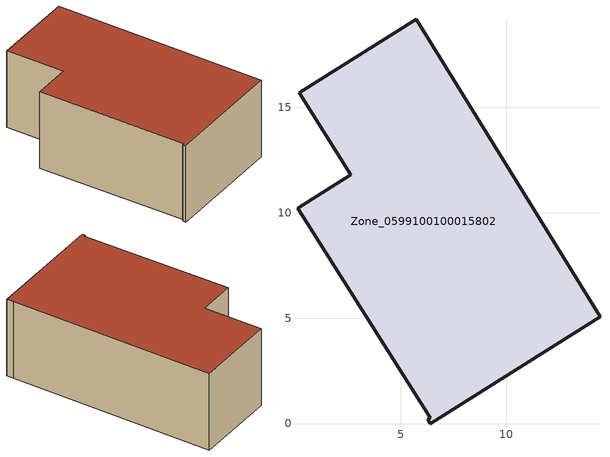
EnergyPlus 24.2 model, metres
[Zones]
Zone_0599100100015802
 floor ground (C_G): 2.61,11.81 0.17,15.69 5.72,19.16 14.15,5.55 14.44,5.08 6.4,0 6.27,0.21 6.38,0.28 0.1,10.22 z0
 wall outside (C_F): 0.17,15.69 2.61,11.81 0.1,10.22 6.38,0.28 6.27,0.21 6.4,0 14.44,5.08 14.15,5.55 5.72,19.16 0.17,15.69 z0:6.31
 roof outside (C_R): 14.44,5.08 14.15,5.55 5.72,19.16 0.17,15.69 2.61,11.81 0.1,10.22 6.38,0.28 6.27,0.21 6.4,0 z6.31
[BUILDING]
Pand.0599100100015802: North Axis=0; Terrain=City; Loads Convergence Tolerance Value=0.04; Temperature Convergence Tolerance Value=0.4; Solar Distribution=FullExterior; Maximum Number of Warmup Days=25; Minimum Number of Warmup Days=1
[Site:Location]
Rotterdam.The.Hague.AP_ZH_NLD Design_Conditions: Latitude=51.96; Longitude=4.45; Time Zone=1; Elevation=-4.5
[SITE:GROUNDTEMPERATURE:BUILDINGSURFACE]
18, 18, 18, 18, 18, 18, 18, 18, 18, 18, 18, 18
[MATERIAL] Thermal Absorptance=0.9; Solar Absorptance=0.7; Visible Absorptance=0.7
Name | Roughness | Thickness | Conductivity | Density | Specific Heat
G.D.2015-2018 | MediumSmooth | 0.15 | 0.0428571 | 540 | 1210
F.D.2015-2018 | Rough | 0.3 | 0.0666667 | 1920 | 840
R.D.2015-2018 | MediumRough | 0.2 | 0.0333333 | 1500 | 1000
[CONSTRUCTION]
C_G: G.D.2015-2018
C_F: F.D.2015-2018
C_R: R.D.2015-2018
[ZONE]
Zone_0599100100015802: Type=1; Multiplier=1; Ceiling Height=Autocalculate; Volume=Autocalculate; Floor Area=autocalculate; Part of Total Floor Area=Yes
[ZONEINFILTRATION:DESIGNFLOWRATE]
Infil_Zone_0599100100015802: Zone or ZoneList or Space or SpaceList=Zone_0599100100015802; Schedule=AlwaysOn; Design Flow Rate Calculation Method=Flow/Area; Flow Rate per Floor Area=0.0021; Constant Term Coefficient=1; Temperature Term Coefficient=0; Velocity Term Coefficient=0; Velocity Squared Term Coefficient=0
[HVACTEMPLATE:ZONE:IDEALLOADSAIRSYSTEM]
Zone_0599100100015802: Maximum Heating Supply Air Temperature=50; Minimum Cooling Supply Air Temperature=13; Maximum Heating Supply Air Humidity Ratio=0.0156; Minimum Cooling Supply Air Humidity Ratio=0.0077; Heating Limit=NoLimit; Cooling Limit=NoLimit; Dehumidification Control Type=ConstantSensibleHeatRatio; Cooling Sensible Heat Ratio=0.7; Dehumidification Setpoint=60; Humidification Control Type=None; Humidification Setpoint=30; Outdoor Air Method=None; Outdoor Air Flow Rate per Person=0.00944; Outdoor Air Flow Rate per Zone Floor Area=0; Outdoor Air Flow Rate per Zone=0; Demand Controlled Ventilation Type=None; Outdoor Air Economizer Type=NoEconomizer; Heat Recovery Type=None; Sensible Heat Recovery Effectiveness=0.7; Latent Heat Recovery Effectiveness=0.65
[ZONECONTROL:THERMOSTAT]
ThermostatControl_Zone_0599100100015802: Zone or ZoneList=Zone_0599100100015802; Control Type Schedule=DualSetpointControlType; Control 1=Thermostat_Zone_0599100100015802; Temperature Difference Between Cutout And Setpoint=0
[THERMOSTATSETPOINT:DUALSETPOINT]
Thermostat_Zone_0599100100015802: Heating Setpoint Temperature Schedule=HeatingSetpoint_Zone_0599100100015802; Cooling Setpoint Temperature Schedule=CoolingSetpoint_Zone_0599100100015802
[SCHEDULE:COMPACT]
HeatingSetpoint_Zone_0599100100015802: Through: 12/31, For: AllDays, Until: 24:00, 21
CoolingSetpoint_Zone_0599100100015802: Through: 12/31, For: AllDays, Until: 24:00, 24
DualSetpointControlType: Through: 12/31, For: AllDays, Until: 24:00, 4
AlwaysOn: Through: 12/31, For: AllDays, Until: 24:00, 1
